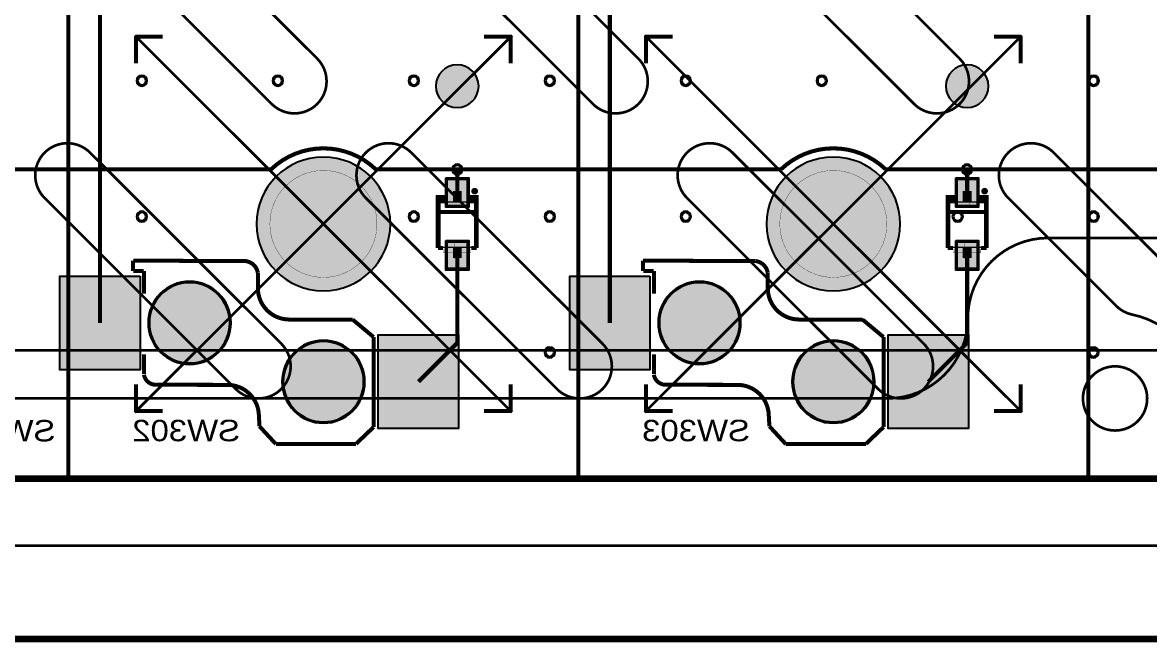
# Model space of a CAD drawing. Header units: millimetres. Extents: x -3 to 238, y -92 to 6.
# Drawn here: x 36.38 to 78.49, y -92.32 to -69.14 of the extents above; entities that cross this region are included whole.
import ezdxf
from ezdxf.enums import TextEntityAlignment as Align

# ---------------------------------------------------------------- set-up
doc = ezdxf.new("R2010")
doc.units = ezdxf.units.MM
doc.header["$MEASUREMENT"] = 0
for name, color, linetype, true_color in [('Board-Outline-Layer', 7, 'Continuous', 0xff00ff), ('Bottom-Layer', 7, 'Continuous', 0x0000ff), ('Bottom-Paste-Mask-Layer', 7, 'Continuous', 0x800000), ('Bottom-Silkscreen-Layer', 7, 'Continuous', 0x66cc33), ('Bottom-Solder-Mask-Layer', 7, 'Continuous', 0xaa00ff), ('Component-Marking-Layer', 7, 'Continuous', 0x66ffcc), ('Component-Shape-Layer', 7, 'Continuous', 0x00cccc), ('Document-Layer', 7, 'Continuous', 0xffffff), ('F.Adhes', 7, 'Continuous', 0x9069e9), ('Hole-Layer', 7, 'Continuous', 0x222222), ('Multi-Layer', 7, 'Continuous', 0xc0c0c0), ('Pin-Floating-Layer', 7, 'Continuous', 0xff99ff), ('Pin-Soldering-Layer', 7, 'Continuous', 0xcc9999), ('Top-Layer', 7, 'Continuous', 0xff0000), ('Top-Paste-Mask-Layer', 7, 'Continuous', 0x808080), ('Top-Solder-Mask-Layer', 7, 'Continuous', 0x800080)]:
    doc.layers.add(name, color=color, linetype=linetype, true_color=true_color)
doc.styles.get("Standard").update_dxf_attribs({"font": 'arial.ttf'})

msp = doc.modelspace()

# ---------------------------------------------------------------- hatches: boundary and pattern name
at = {"layer": 'Bottom-Layer'}
for points in [[(51.825, -71.525, 1), (53.425, -71.525, 1)], [(70.875, -71.525, 1), (72.475, -71.525, 1)], [(45.125, -76.675, 1), (50.125, -76.675, 1)], [(64.175, -76.675, 1), (69.175, -76.675, 1)], [(52.25, -75.003), (53, -75.003), (53, -76.003), (52.25, -76.003)], [(71.3, -75.003), (72.05, -75.003), (72.05, -76.003), (71.3, -76.003)], [(52.25, -77.348), (53, -77.348), (53, -78.348), (52.25, -78.348)], [(71.3, -77.348), (72.05, -77.348), (72.05, -78.348), (71.3, -78.348)], [(40.775, -78.625), (40.775, -82.125), (37.775, -82.125), (37.775, -78.625)], [(59.825, -78.625), (59.825, -82.125), (56.825, -82.125), (56.825, -78.625)], [(41.075, -80.375, 1), (44.175, -80.375, 1)], [(60.125, -80.375, 1), (63.225, -80.375, 1)], [(52.675, -80.825), (52.675, -84.325), (49.675, -84.325), (49.675, -80.825)], [(71.725, -80.825), (71.725, -84.325), (68.725, -84.325), (68.725, -80.825)], [(46.075, -82.575, 1), (49.175, -82.575, 1)], [(65.125, -82.575, 1), (68.225, -82.575, 1)]]:
    msp.add_hatch(color=256, dxfattribs=at).paths.add_polyline_path(points)
at = {"layer": 'Bottom-Paste-Mask-Layer'}
for points in [[(51.825, -71.525, 1), (53.425, -71.525, 1)], [(70.875, -71.525, 1), (72.475, -71.525, 1)], [(45.125, -76.675, 1), (50.125, -76.675, 1)], [(64.175, -76.675, 1), (69.175, -76.675, 1)], [(52.25, -75.003), (53, -75.003), (53, -76.003), (52.25, -76.003)], [(71.3, -75.003), (72.05, -75.003), (72.05, -76.003), (71.3, -76.003)], [(52.25, -77.348), (53, -77.348), (53, -78.348), (52.25, -78.348)], [(71.3, -77.348), (72.05, -77.348), (72.05, -78.348), (71.3, -78.348)], [(40.775, -78.625), (40.775, -82.125), (37.775, -82.125), (37.775, -78.625)], [(59.825, -78.625), (59.825, -82.125), (56.825, -82.125), (56.825, -78.625)], [(41.075, -80.375, 1), (44.175, -80.375, 1)], [(60.125, -80.375, 1), (63.225, -80.375, 1)], [(52.675, -80.825), (52.675, -84.325), (49.675, -84.325), (49.675, -80.825)], [(71.725, -80.825), (71.725, -84.325), (68.725, -84.325), (68.725, -80.825)], [(46.075, -82.575, 1), (49.175, -82.575, 1)], [(65.125, -82.575, 1), (68.225, -82.575, 1)]]:
    msp.add_hatch(color=256, dxfattribs=at).paths.add_polyline_path(points)
at = {"layer": 'Bottom-Silkscreen-Layer'}
for points in [[(51.823, -75.9), (52.175, -75.9), (52.175, -75.595), (51.823, -75.595)], [(51.823, -75.9), (52.175, -75.9), (52.175, -75.595), (51.823, -75.595)], [(53.428, -75.9), (53.075, -75.9), (53.075, -75.595), (53.428, -75.595)], [(53.428, -75.9), (53.075, -75.9), (53.075, -75.595), (53.428, -75.595)], [(70.873, -75.9), (71.225, -75.9), (71.225, -75.595), (70.873, -75.595)], [(70.873, -75.9), (71.225, -75.9), (71.225, -75.595), (70.873, -75.595)], [(72.478, -75.9), (72.125, -75.9), (72.125, -75.595), (72.478, -75.595)], [(72.478, -75.9), (72.125, -75.9), (72.125, -75.595), (72.478, -75.595)]]:
    msp.add_hatch(color=256, dxfattribs=at).paths.add_polyline_path(points)
at = {"layer": 'Bottom-Solder-Mask-Layer'}
for points in [[(51.825, -71.525, 1), (53.425, -71.525, 1)], [(70.875, -71.525, 1), (72.475, -71.525, 1)], [(45.125, -76.675, 1), (50.125, -76.675, 1)], [(64.175, -76.675, 1), (69.175, -76.675, 1)], [(52.199, -74.952), (53.051, -74.952), (53.051, -76.054), (52.199, -76.054)], [(71.249, -74.952), (72.101, -74.952), (72.101, -76.054), (71.249, -76.054)], [(52.199, -77.297), (53.051, -77.297), (53.051, -78.399), (52.199, -78.399)], [(71.249, -77.297), (72.101, -77.297), (72.101, -78.399), (71.249, -78.399)], [(40.775, -78.625), (40.775, -82.125), (37.775, -82.125), (37.775, -78.625)], [(59.825, -78.625), (59.825, -82.125), (56.825, -82.125), (56.825, -78.625)], [(41.075, -80.375, 1), (44.175, -80.375, 1)], [(60.125, -80.375, 1), (63.225, -80.375, 1)], [(52.675, -80.825), (52.675, -84.325), (49.675, -84.325), (49.675, -80.825)], [(71.725, -80.825), (71.725, -84.325), (68.725, -84.325), (68.725, -80.825)], [(46.075, -82.575, 1), (49.175, -82.575, 1)], [(65.125, -82.575, 1), (68.225, -82.575, 1)]]:
    msp.add_hatch(color=256, dxfattribs=at).paths.add_polyline_path(points)
at = {"layer": 'Component-Marking-Layer'}
for points in [[(53.215, -75.45, 1), (53.335, -75.45, 1)], [(53.215, -75.45, 1), (53.335, -75.45, 1)], [(72.265, -75.45, 1), (72.385, -75.45, 1)], [(72.265, -75.45, 1), (72.385, -75.45, 1)]]:
    msp.add_hatch(color=256, dxfattribs=at).paths.add_polyline_path(points)
at = {"layer": 'Document-Layer'}
for points in [[(52.555, -75.45), (52.711, -75.45), (52.711, -76.074), (52.555, -76.074)], [(52.555, -75.45), (52.711, -75.45), (52.711, -76.074), (52.555, -76.074)], [(71.605, -75.45), (71.761, -75.45), (71.761, -76.074), (71.605, -76.074)], [(71.605, -75.45), (71.761, -75.45), (71.761, -76.074), (71.605, -76.074)], [(52.535, -77.99), (52.691, -77.99), (52.691, -77.366), (52.535, -77.366)], [(52.535, -77.99), (52.691, -77.99), (52.691, -77.366), (52.535, -77.366)], [(71.585, -77.99), (71.741, -77.99), (71.741, -77.366), (71.585, -77.366)], [(71.585, -77.99), (71.741, -77.99), (71.741, -77.366), (71.585, -77.366)], [(52.095, -77.758), (53.135, -77.758), (53.135, -77.602), (52.095, -77.602)], [(52.095, -77.758), (53.135, -77.758), (53.135, -77.602), (52.095, -77.602)], [(71.145, -77.758), (72.185, -77.758), (72.185, -77.602), (71.145, -77.602)], [(71.145, -77.758), (72.185, -77.758), (72.185, -77.602), (71.145, -77.602)]]:
    msp.add_hatch(color=256, dxfattribs=at).paths.add_polyline_path(points)
at = {"layer": 'Hole-Layer'}
for points in [[(51.825, -71.525, 1), (53.425, -71.525, 1)], [(70.875, -71.525, 1), (72.475, -71.525, 1)], [(45.125, -76.675, 1), (50.125, -76.675, 1)], [(64.175, -76.675, 1), (69.175, -76.675, 1)], [(41.125, -80.375, 1), (44.125, -80.375, 1)], [(60.175, -80.375, 1), (63.175, -80.375, 1)], [(46.125, -82.575, 1), (49.125, -82.575, 1)], [(65.175, -82.575, 1), (68.175, -82.575, 1)]]:
    msp.add_hatch(color=256, dxfattribs=at).paths.add_polyline_path(points)
at = {"layer": 'Multi-Layer'}
for points in [[(51.825, -71.525, 1), (53.425, -71.525, 1)], [(51.825, -71.525, 1), (53.425, -71.525, 1)], [(51.825, -71.525, 1), (53.425, -71.525, 1)], [(70.875, -71.525, 1), (72.475, -71.525, 1)], [(70.875, -71.525, 1), (72.475, -71.525, 1)], [(70.875, -71.525, 1), (72.475, -71.525, 1)], [(45.125, -76.675, 1), (50.125, -76.675, 1)], [(45.125, -76.675, 1), (50.125, -76.675, 1)], [(45.125, -76.675, 1), (50.125, -76.675, 1)], [(64.175, -76.675, 1), (69.175, -76.675, 1)], [(64.175, -76.675, 1), (69.175, -76.675, 1)], [(64.175, -76.675, 1), (69.175, -76.675, 1)], [(41.075, -80.375, 1), (44.175, -80.375, 1)], [(41.075, -80.375, 1), (44.175, -80.375, 1)], [(41.075, -80.375, 1), (44.175, -80.375, 1)], [(60.125, -80.375, 1), (63.225, -80.375, 1)], [(60.125, -80.375, 1), (63.225, -80.375, 1)], [(60.125, -80.375, 1), (63.225, -80.375, 1)], [(46.075, -82.575, 1), (49.175, -82.575, 1)], [(46.075, -82.575, 1), (49.175, -82.575, 1)], [(46.075, -82.575, 1), (49.175, -82.575, 1)], [(65.125, -82.575, 1), (68.225, -82.575, 1)], [(65.125, -82.575, 1), (68.225, -82.575, 1)], [(65.125, -82.575, 1), (68.225, -82.575, 1)]]:
    msp.add_hatch(color=256, dxfattribs=at).paths.add_polyline_path(points)
at = {"layer": 'Pin-Floating-Layer'}
for points in [[(52.465, -75.86), (52.785, -75.86), (52.785, -75.74), (52.465, -75.74)], [(52.465, -75.86), (52.785, -75.86), (52.785, -75.74), (52.465, -75.74)], [(71.515, -75.86), (71.835, -75.86), (71.835, -75.74), (71.515, -75.74)], [(71.515, -75.86), (71.835, -75.86), (71.835, -75.74), (71.515, -75.74)], [(52.465, -77.66), (52.785, -77.66), (52.785, -77.54), (52.465, -77.54)], [(52.465, -77.66), (52.785, -77.66), (52.785, -77.54), (52.465, -77.54)], [(71.515, -77.66), (71.835, -77.66), (71.835, -77.54), (71.515, -77.54)], [(71.515, -77.66), (71.835, -77.66), (71.835, -77.54), (71.515, -77.54)]]:
    msp.add_hatch(color=256, dxfattribs=at).paths.add_polyline_path(points)
at = {"layer": 'Pin-Soldering-Layer'}
for points in [[(52.465, -75.75), (52.785, -75.75), (52.785, -75.45), (52.465, -75.45)], [(52.465, -75.75), (52.785, -75.75), (52.785, -75.45), (52.465, -75.45)], [(71.515, -75.75), (71.835, -75.75), (71.835, -75.45), (71.515, -75.45)], [(71.515, -75.75), (71.835, -75.75), (71.835, -75.45), (71.515, -75.45)], [(52.465, -77.95), (52.785, -77.95), (52.785, -77.65), (52.465, -77.65)], [(52.465, -77.95), (52.785, -77.95), (52.785, -77.65), (52.465, -77.65)], [(71.515, -77.95), (71.835, -77.95), (71.835, -77.65), (71.515, -77.65)], [(71.515, -77.95), (71.835, -77.95), (71.835, -77.65), (71.515, -77.65)]]:
    msp.add_hatch(color=256, dxfattribs=at).paths.add_polyline_path(points)
at = {"layer": 'Top-Layer'}
for points in [[(51.825, -71.525, 1), (53.425, -71.525, 1)], [(70.875, -71.525, 1), (72.475, -71.525, 1)], [(45.125, -76.675, 1), (50.125, -76.675, 1)], [(64.175, -76.675, 1), (69.175, -76.675, 1)], [(41.075, -80.375, 1), (44.175, -80.375, 1)], [(60.125, -80.375, 1), (63.225, -80.375, 1)], [(46.075, -82.575, 1), (49.175, -82.575, 1)], [(65.125, -82.575, 1), (68.225, -82.575, 1)]]:
    msp.add_hatch(color=256, dxfattribs=at).paths.add_polyline_path(points)
at = {"layer": 'Top-Paste-Mask-Layer'}
for points in [[(51.825, -71.525, 1), (53.425, -71.525, 1)], [(70.875, -71.525, 1), (72.475, -71.525, 1)], [(45.125, -76.675, 1), (50.125, -76.675, 1)], [(64.175, -76.675, 1), (69.175, -76.675, 1)], [(41.075, -80.375, 1), (44.175, -80.375, 1)], [(60.125, -80.375, 1), (63.225, -80.375, 1)], [(46.075, -82.575, 1), (49.175, -82.575, 1)], [(65.125, -82.575, 1), (68.225, -82.575, 1)]]:
    msp.add_hatch(color=256, dxfattribs=at).paths.add_polyline_path(points)
at = {"layer": 'Top-Solder-Mask-Layer'}
for points in [[(51.825, -71.525, 1), (53.425, -71.525, 1)], [(70.875, -71.525, 1), (72.475, -71.525, 1)], [(45.125, -76.675, 1), (50.125, -76.675, 1)], [(64.175, -76.675, 1), (69.175, -76.675, 1)], [(41.075, -80.375, 1), (44.175, -80.375, 1)], [(60.125, -80.375, 1), (63.225, -80.375, 1)], [(46.075, -82.575, 1), (49.175, -82.575, 1)], [(65.125, -82.575, 1), (68.225, -82.575, 1)]]:
    msp.add_hatch(color=256, dxfattribs=at).paths.add_polyline_path(points)

# ---------------------------------------------------------------- linework, layer by layer
at = {"layer": 'Board-Outline-Layer'}
for points, const_width in [([(0.003, -86.197), (228.598, -86.197)], 0.254), ([(3, -86.187), (225.601, -86.187)], 0.1), ([(1.003, -92.197), (114.3, -92.197)], 0.254)]:
    msp.add_lwpolyline(points, dxfattribs=dict(at, const_width=const_width))
at = {"layer": 'Bottom-Layer', "const_width": 0.00508}
msp.add_lwpolyline([(0, -86.191), (0, 0), (228.585, 0), (228.585, -86.191)], close=True, dxfattribs=at)
at = {"layer": 'Bottom-Layer', "const_width": 0.152}
for points in [[(39.275, -80.375), (39.275, -61.325)], [(58.325, -80.375), (58.325, -61.325)], [(52.625, -75.503), (52.625, -74.639)], [(71.675, -74.644), (71.67, -74.639)], [(71.675, -75.503), (71.675, -74.644)], [(52.625, -77.848), (52.625, -81.125)], [(71.675, -77.848), (71.675, -81.125)], [(52.625, -81.125), (51.175, -82.575)], [(71.675, -81.125), (70.225, -82.575)]]:
    msp.add_lwpolyline(points, dxfattribs=at)
at = {"layer": 'Bottom-Layer'}
for points in [[(51.825, -71.525, 1), (53.425, -71.525, 1)], [(70.875, -71.525, 1), (72.475, -71.525, 1)], [(45.125, -76.675, 1), (50.125, -76.675, 1)], [(41.075, -80.375, 1), (44.175, -80.375, 1)], [(60.125, -80.375, 1), (63.225, -80.375, 1)], [(46.075, -82.575, 1), (49.175, -82.575, 1)], [(65.125, -82.575, 1), (68.225, -82.575, 1)]]:
    msp.add_lwpolyline(points, format="xyb", close=True, dxfattribs=at)
msp.add_lwpolyline([(64.175, -76.675, 1), (69.175, -76.675), (69.175, -76.675, 1), (64.175, -76.675)], format="xyb", dxfattribs=at)
for points in [[(52.25, -75.003), (53, -75.003), (53, -76.003), (52.25, -76.003)], [(71.3, -75.003), (72.05, -75.003), (72.05, -76.003), (71.3, -76.003)], [(52.25, -77.348), (53, -77.348), (53, -78.348), (52.25, -78.348)], [(71.3, -77.348), (72.05, -77.348), (72.05, -78.348), (71.3, -78.348)], [(40.775, -78.625), (40.775, -82.125), (37.775, -82.125), (37.775, -78.625)], [(59.825, -78.625), (59.825, -82.125), (56.825, -82.125), (56.825, -78.625)], [(52.675, -80.825), (52.675, -84.325), (49.675, -84.325), (49.675, -80.825)], [(71.725, -80.825), (71.725, -84.325), (68.725, -84.325), (68.725, -80.825)]]:
    msp.add_lwpolyline(points, close=True, dxfattribs=at)
at = {"layer": 'Bottom-Paste-Mask-Layer'}
for points in [[(51.825, -71.525, 1), (53.425, -71.525, 1)], [(70.875, -71.525, 1), (72.475, -71.525, 1)], [(45.125, -76.675, 1), (50.125, -76.675, 1)], [(41.075, -80.375, 1), (44.175, -80.375, 1)], [(60.125, -80.375, 1), (63.225, -80.375, 1)], [(46.075, -82.575, 1), (49.175, -82.575, 1)], [(65.125, -82.575, 1), (68.225, -82.575, 1)]]:
    msp.add_lwpolyline(points, format="xyb", close=True, dxfattribs=at)
msp.add_lwpolyline([(64.175, -76.675, 1), (69.175, -76.675), (69.175, -76.675, 1), (64.175, -76.675)], format="xyb", dxfattribs=at)
for points in [[(52.25, -75.003), (53, -75.003), (53, -76.003), (52.25, -76.003)], [(71.3, -75.003), (72.05, -75.003), (72.05, -76.003), (71.3, -76.003)], [(52.25, -77.348), (53, -77.348), (53, -78.348), (52.25, -78.348)], [(71.3, -77.348), (72.05, -77.348), (72.05, -78.348), (71.3, -78.348)], [(40.775, -78.625), (40.775, -82.125), (37.775, -82.125), (37.775, -78.625)], [(59.825, -78.625), (59.825, -82.125), (56.825, -82.125), (56.825, -78.625)], [(52.675, -80.825), (52.675, -84.325), (49.675, -84.325), (49.675, -80.825)], [(71.725, -80.825), (71.725, -84.325), (68.725, -84.325), (68.725, -80.825)]]:
    msp.add_lwpolyline(points, close=True, dxfattribs=at)
at = {"layer": 'Bottom-Silkscreen-Layer', "const_width": 0.00508}
for points in [[(51.823, -75.9), (52.175, -75.9), (52.175, -75.595), (51.823, -75.595)], [(51.823, -75.9), (52.175, -75.9), (52.175, -75.595), (51.823, -75.595)], [(53.428, -75.9), (53.075, -75.9), (53.075, -75.595), (53.428, -75.595)], [(53.428, -75.9), (53.075, -75.9), (53.075, -75.595), (53.428, -75.595)], [(70.873, -75.9), (71.225, -75.9), (71.225, -75.595), (70.873, -75.595)], [(70.873, -75.9), (71.225, -75.9), (71.225, -75.595), (70.873, -75.595)], [(72.478, -75.9), (72.125, -75.9), (72.125, -75.595), (72.478, -75.595)], [(72.478, -75.9), (72.125, -75.9), (72.125, -75.595), (72.478, -75.595)]]:
    msp.add_lwpolyline(points, close=True, dxfattribs=at)
at = {"layer": 'Bottom-Silkscreen-Layer'}
for points, const_width in [([(51.899, -75.824), (51.899, -77.576)], 0.152), ([(51.899, -75.824), (51.899, -77.576)], 0.152), ([(53.351, -75.824), (53.351, -77.576)], 0.152), ([(53.351, -75.824), (53.351, -77.576)], 0.152), ([(70.949, -75.824), (70.949, -77.576)], 0.152), ([(70.949, -75.824), (70.949, -77.576)], 0.152), ([(72.401, -75.824), (72.401, -77.576)], 0.152), ([(72.401, -75.824), (72.401, -77.576)], 0.152), ([(51.899, -76.228), (53.351, -76.228)], 0.152), ([(51.899, -76.228), (53.351, -76.228)], 0.152), ([(70.949, -76.228), (72.401, -76.228)], 0.152), ([(70.949, -76.228), (72.401, -76.228)], 0.152), ([(51.899, -77.576), (52.095, -77.576)], 0.152), ([(51.899, -77.576), (52.095, -77.576)], 0.152), ([(53.351, -77.576), (53.145, -77.576)], 0.152), ([(53.351, -77.576), (53.145, -77.576)], 0.152), ([(70.949, -77.576), (71.145, -77.576)], 0.152), ([(70.949, -77.576), (71.145, -77.576)], 0.152), ([(72.401, -77.576), (72.195, -77.576)], 0.152), ([(72.401, -77.576), (72.195, -77.576)], 0.152), ([(40.51, -78.437), (40.51, -78.054)], 0.15), ([(40.51, -78.437), (40.51, -78.054)], 0.15), ([(44.704, -78.062), (40.517, -78.05)], 0.15), ([(44.704, -78.062), (40.517, -78.05)], 0.15), ([(59.56, -78.437), (59.56, -78.054)], 0.15), ([(59.56, -78.437), (59.56, -78.054)], 0.15), ([(63.754, -78.062), (59.567, -78.05)], 0.15), ([(63.754, -78.062), (59.567, -78.05)], 0.15), ([(40.909, -78.437), (40.527, -78.437)], 0.15), ([(40.909, -78.437), (40.527, -78.437)], 0.15), ([(40.925, -78.437), (40.925, -79.281)], 0.15), ([(40.925, -78.437), (40.925, -79.281)], 0.15), ([(45.175, -78.504), (45.175, -79.075)], 0.15), ([(45.175, -78.504), (45.175, -79.075)], 0.15), ([(59.959, -78.437), (59.577, -78.437)], 0.15), ([(59.959, -78.437), (59.577, -78.437)], 0.15), ([(59.975, -78.437), (59.975, -79.281)], 0.15), ([(59.975, -78.437), (59.975, -79.281)], 0.15), ([(64.225, -78.504), (64.225, -79.075)], 0.15), ([(64.225, -78.504), (64.225, -79.075)], 0.15), ([(48.715, -80.25), (46.35, -80.25)], 0.15), ([(48.715, -80.25), (46.35, -80.25)], 0.15), ([(49.5, -80.906), (48.715, -80.25)], 0.15), ([(49.5, -80.906), (48.715, -80.25)], 0.15), ([(67.765, -80.25), (65.4, -80.25)], 0.15), ([(67.765, -80.25), (65.4, -80.25)], 0.15), ([(68.55, -80.906), (67.765, -80.25)], 0.15), ([(68.55, -80.906), (67.765, -80.25)], 0.15), ([(49.5, -80.906), (49.5, -84.271)], 0.15), ([(49.5, -80.906), (49.5, -84.271)], 0.15), ([(68.55, -80.906), (68.55, -84.271)], 0.15), ([(68.55, -80.906), (68.55, -84.271)], 0.15), ([(40.925, -81.556), (40.919, -82.289)], 0.15), ([(40.925, -81.556), (40.919, -82.289)], 0.15), ([(59.975, -81.556), (59.969, -82.289)], 0.15), ([(59.975, -81.556), (59.969, -82.289)], 0.15), ([(44.04, -82.692), (41.377, -82.69)], 0.15), ([(44.04, -82.692), (41.377, -82.69)], 0.15), ([(63.09, -82.692), (60.427, -82.69)], 0.15), ([(63.09, -82.692), (60.427, -82.69)], 0.15), ([(45.215, -83.867), (45.237, -84.244)], 0.15), ([(45.215, -83.867), (45.237, -84.244)], 0.15), ([(45.237, -84.244), (45.847, -84.905)], 0.15), ([(45.237, -84.244), (45.847, -84.905)], 0.15), ([(48.841, -84.9), (49.5, -84.271)], 0.15), ([(48.841, -84.9), (49.5, -84.271)], 0.15), ([(64.265, -83.867), (64.288, -84.244)], 0.15), ([(64.265, -83.867), (64.288, -84.244)], 0.15), ([(64.288, -84.244), (64.897, -84.905)], 0.15), ([(64.288, -84.244), (64.897, -84.905)], 0.15), ([(67.891, -84.9), (68.55, -84.271)], 0.15), ([(67.891, -84.9), (68.55, -84.271)], 0.15), ([(48.841, -84.9), (45.847, -84.905)], 0.15), ([(48.841, -84.9), (45.847, -84.905)], 0.15), ([(67.891, -84.9), (64.897, -84.905)], 0.15), ([(67.891, -84.9), (64.897, -84.905)], 0.15)]:
    msp.add_lwpolyline(points, dxfattribs=dict(at, const_width=const_width))
at = {"layer": 'Bottom-Silkscreen-Layer', "const_width": 0.15}
for points in [[(44.704, -78.062, -0.338), (45.175, -78.504)], [(44.704, -78.062, -0.338), (45.175, -78.504)], [(63.754, -78.062, -0.338), (64.225, -78.504)], [(63.754, -78.062, -0.338), (64.225, -78.504)], [(46.35, -80.25, -0.414), (45.175, -79.075)], [(46.35, -80.25, -0.414), (45.175, -79.075)], [(65.4, -80.25, -0.414), (64.225, -79.075)], [(65.4, -80.25, -0.414), (64.225, -79.075)], [(41.377, -82.69, -0.369), (40.919, -82.314)], [(41.377, -82.69, -0.369), (40.919, -82.314)], [(60.427, -82.69, -0.369), (59.97, -82.314)], [(60.427, -82.69, -0.369), (59.97, -82.314)], [(44.04, -82.692, -0.414), (45.215, -83.867)], [(44.04, -82.692, -0.414), (45.215, -83.867)], [(63.09, -82.692, -0.414), (64.265, -83.867)], [(63.09, -82.692, -0.414), (64.265, -83.867)]]:
    msp.add_lwpolyline(points, format="xyb", dxfattribs=at)
at = {"layer": 'Bottom-Solder-Mask-Layer'}
for points in [[(51.825, -71.525, 1), (53.425, -71.525, 1)], [(70.875, -71.525, 1), (72.475, -71.525, 1)], [(45.125, -76.675, 1), (50.125, -76.675, 1)], [(41.075, -80.375, 1), (44.175, -80.375, 1)], [(60.125, -80.375, 1), (63.225, -80.375, 1)], [(46.075, -82.575, 1), (49.175, -82.575, 1)], [(65.125, -82.575, 1), (68.225, -82.575, 1)]]:
    msp.add_lwpolyline(points, format="xyb", close=True, dxfattribs=at)
msp.add_lwpolyline([(64.175, -76.675, 1), (69.175, -76.675), (69.175, -76.675, 1), (64.175, -76.675)], format="xyb", dxfattribs=at)
for points in [[(52.199, -74.952), (53.051, -74.952), (53.051, -76.054), (52.199, -76.054)], [(71.249, -74.952), (72.101, -74.952), (72.101, -76.054), (71.249, -76.054)], [(52.199, -77.297), (53.051, -77.297), (53.051, -78.399), (52.199, -78.399)], [(71.249, -77.297), (72.101, -77.297), (72.101, -78.399), (71.249, -78.399)], [(40.775, -78.625), (40.775, -82.125), (37.775, -82.125), (37.775, -78.625)], [(59.825, -78.625), (59.825, -82.125), (56.825, -82.125), (56.825, -78.625)], [(52.675, -80.825), (52.675, -84.325), (49.675, -84.325), (49.675, -80.825)], [(71.725, -80.825), (71.725, -84.325), (68.725, -84.325), (68.725, -80.825)]]:
    msp.add_lwpolyline(points, close=True, dxfattribs=at)
at = {"layer": 'Component-Marking-Layer', "const_width": 0.129}
for points in [[(53.215, -75.45, 1), (53.335, -75.45), (53.335, -75.45, 1), (53.215, -75.45)], [(53.215, -75.45, 1), (53.335, -75.45), (53.335, -75.45, 1), (53.215, -75.45)], [(72.265, -75.45, 1), (72.385, -75.45), (72.385, -75.45, 1), (72.265, -75.45)], [(72.265, -75.45, 1), (72.385, -75.45), (72.385, -75.45, 1), (72.265, -75.45)]]:
    msp.add_lwpolyline(points, format="xyb", dxfattribs=at)
at = {"layer": 'Component-Shape-Layer', "const_width": 0.0508}
for points in [[(51.975, -77.55), (53.275, -77.55), (53.275, -75.85), (51.975, -75.85)], [(51.975, -77.55), (53.275, -77.55), (53.275, -75.85), (51.975, -75.85)], [(71.025, -77.55), (72.325, -77.55), (72.325, -75.85), (71.025, -75.85)], [(71.025, -77.55), (72.325, -77.55), (72.325, -75.85), (71.025, -75.85)]]:
    msp.add_lwpolyline(points, close=True, dxfattribs=at)
at = {"layer": 'Document-Layer'}
for points, const_width in [([(225.6, -86.2), (3, -86.2, -0.414), (0, -83.2), (0, -3, -0.414), (3, 0), (13.099, 0, -0.414), (16.099, -3), (16.099, -9, 0.414), (19.099, -12), (25.099, -12, 1), (25.099, -9), (23.599, -9, -1), (23.599, 0), (52.599, 0, -1), (52.599, -9), (51.099, -9, 1), (51.099, -12), (57.099, -12, 0.414), (60.099, -9), (60.099, -3, -0.414), (63.099, 0), (185.83, 0)], 0.1), ([(200.55, 0), (58.599, 0, 0.414), (55.599, -3), (55.599, -4.5, -0.414), (52.599, -7.5), (23.599, -7.5, -0.414), (20.599, -4.5), (20.599, -3, 0.414), (17.599, 0), (3, 0, 0.414), (0, -3), (0, -83.2, 0.414), (3, -86.2), (101.8, -86.2, 0.414)], 0.1), ([(225.6, -88.7), (3, -88.7, -0.414), (-2.5, -83.2), (-2.5, -75.7), (-2.5, -74.7), (5.5, -74.7, -0.414), (8.5, -77.7), (8.5, -80.2, 0.414), (11.5, -83.2), (68.7, -83.2, 0.414), (71.7, -80.2, -0.414), (74.7, -77.2), (79.7, -77.2, -0.414)], 0.1), ([(64.675, -76.675, 1), (68.675, -76.675), (68.675, -76.675, 1), (64.675, -76.675)], 0.01), ([(64.675, -76.675, 1), (68.675, -76.675), (68.675, -76.675, 1), (64.675, -76.675)], 0.01), ([(76, -83.2, 1), (78.4, -83.2), (78.4, -83.2, 1), (76, -83.2)], 0.1)]:
    msp.add_lwpolyline(points, format="xyb", dxfattribs=dict(at, const_width=const_width))
for points, const_width in [([(0, -83.2), (0, -3, -0.414), (3, 0), (13.099, 0, -0.414), (16.099, -3), (16.099, -9, 0.414), (19.099, -12), (57.099, -12, 0.414), (60.099, -9), (60.099, -3, -0.414), (63.099, 0), (225.6, 0, -0.414), (228.6, -3), (228.6, -83.2, -0.414), (225.6, -86.2), (3, -86.2, -0.414)], 0.1), ([(223.8, -4.8), (223.8, -81.4), (4.8, -81.4), (4.8, -4.8), (11.299, -4.8), (11.299, -9, 0.414), (19.099, -16.8), (25.099, -16.8, 0.801), (27.783, -4.8), (48.416, -4.8, 0.801), (51.099, -16.8), (57.099, -16.8, 0.414), (64.899, -9), (64.899, -4.8), (181.03, -4.8), (181.03, -11.4), (199.97, -11.4), (199.97, -4.8)], 0.1), ([(47.391, -70.494), (38.906, -62.009, 1), (37.209, -63.706), (45.694, -72.191, 1)], 0.1), ([(59.391, -70.494), (50.906, -62.009, 1), (49.209, -63.706), (57.694, -72.191, 1)], 0.1), ([(71.391, -70.494), (62.906, -62.009, 1), (61.209, -63.706), (69.694, -72.191, 1)], 0.1), ([(44.351, -82.849, 1), (46.048, -81.151), (38.906, -74.009, 1), (37.209, -75.706)], 0.1), ([(56.351, -82.849, 1), (58.049, -81.151), (50.906, -74.009, 1), (49.209, -75.706)], 0.1), ([(68.351, -82.849, 1), (70.049, -81.151), (62.906, -74.009, 1), (61.209, -75.706)], 0.1), ([(80.305, -82.427, 0.457), (81.654, -83.111, 0.536), (82.049, -81.151), (74.906, -74.009, 1), (73.209, -75.706), (77.243, -79.74, 0.146), (77.848, -80.066, -0.288)], 0.1), ([(45.625, -76.675, 1), (49.625, -76.675, 1)], 0.01), ([(45.625, -76.675, 1), (49.625, -76.675, 1)], 0.01), ([(76.161, -82.6, 0.577), (77.2, -84.4, 0.577), (78.239, -82.6, 0.577)], 0.1)]:
    msp.add_lwpolyline(points, format="xyb", close=True, dxfattribs=dict(at, const_width=const_width))
for points, const_width in [([(38.1, -67.15), (38.1, -86.2)], 0.15), ([(38.1, -86.2), (38.1, -67.15)], 0.15), ([(38.1, -67.15), (38.1, -86.2)], 0.15), ([(38.1, -86.2), (38.1, -67.15)], 0.15), ([(57.15, -67.15), (57.15, -86.2)], 0.15), ([(57.15, -86.2), (57.15, -67.15)], 0.15), ([(57.15, -67.15), (57.15, -86.2)], 0.15), ([(57.15, -86.2), (57.15, -67.15)], 0.15), ([(76.2, -67.15), (76.2, -86.2)], 0.15), ([(76.2, -67.15), (76.2, -86.2)], 0.15), ([(40.575, -83.724), (54.674, -69.625)], 0.1), ([(40.575, -69.625), (54.674, -83.724)], 0.1), ([(40.625, -69.675), (41.625, -69.675)], 0.15), ([(40.625, -70.675), (40.625, -69.675)], 0.15), ([(40.625, -69.675), (41.625, -69.675)], 0.15), ([(40.625, -70.675), (40.625, -69.675)], 0.15), ([(54.625, -69.675), (53.625, -69.675)], 0.15), ([(54.625, -69.675), (53.625, -69.675)], 0.15), ([(54.625, -69.675), (54.625, -70.675)], 0.15), ([(54.625, -69.675), (54.625, -70.675)], 0.15), ([(59.625, -69.625), (73.724, -83.724)], 0.1), ([(59.625, -83.724), (73.724, -69.625)], 0.1), ([(59.675, -69.675), (60.675, -69.675)], 0.15), ([(59.675, -70.675), (59.675, -69.675)], 0.15), ([(59.675, -69.675), (60.675, -69.675)], 0.15), ([(59.675, -70.675), (59.675, -69.675)], 0.15), ([(73.675, -69.675), (72.675, -69.675)], 0.15), ([(73.675, -69.675), (72.675, -69.675)], 0.15), ([(73.675, -69.675), (73.675, -70.675)], 0.15), ([(73.675, -69.675), (73.675, -70.675)], 0.15), ([(40.625, -82.675), (40.625, -83.675)], 0.15), ([(40.625, -82.675), (40.625, -83.675)], 0.15), ([(54.625, -83.675), (54.625, -82.675)], 0.15), ([(54.625, -83.675), (54.625, -82.675)], 0.15), ([(59.675, -82.675), (59.675, -83.675)], 0.15), ([(59.675, -82.675), (59.675, -83.675)], 0.15), ([(73.675, -83.675), (73.675, -82.675)], 0.15), ([(73.675, -83.675), (73.675, -82.675)], 0.15), ([(40.625, -83.675), (41.625, -83.675)], 0.15), ([(40.625, -83.675), (41.625, -83.675)], 0.15), ([(53.625, -83.675), (54.625, -83.675)], 0.15), ([(53.625, -83.675), (54.625, -83.675)], 0.15), ([(59.675, -83.675), (60.675, -83.675)], 0.15), ([(59.675, -83.675), (60.675, -83.675)], 0.15), ([(72.675, -83.675), (73.675, -83.675)], 0.15), ([(72.675, -83.675), (73.675, -83.675)], 0.15), ([(38.1, -86.2), (19.05, -86.2)], 0.15), ([(38.1, -86.2), (19.05, -86.2)], 0.15), ([(57.15, -86.2), (38.1, -86.2)], 0.15), ([(57.15, -86.2), (38.1, -86.2)], 0.15), ([(76.2, -86.2), (57.15, -86.2)], 0.15), ([(76.2, -86.2), (57.15, -86.2)], 0.15)]:
    msp.add_lwpolyline(points, dxfattribs=dict(at, const_width=const_width))
at = {"layer": 'Document-Layer', "const_width": 0.00508}
for points in [[(52.555, -75.45), (52.711, -75.45), (52.711, -76.074), (52.555, -76.074)], [(52.555, -75.45), (52.711, -75.45), (52.711, -76.074), (52.555, -76.074)], [(71.605, -75.45), (71.761, -75.45), (71.761, -76.074), (71.605, -76.074)], [(71.605, -75.45), (71.761, -75.45), (71.761, -76.074), (71.605, -76.074)], [(52.535, -77.99), (52.691, -77.99), (52.691, -77.366), (52.535, -77.366)], [(52.535, -77.99), (52.691, -77.99), (52.691, -77.366), (52.535, -77.366)], [(71.585, -77.99), (71.741, -77.99), (71.741, -77.366), (71.585, -77.366)], [(71.585, -77.99), (71.741, -77.99), (71.741, -77.366), (71.585, -77.366)], [(52.095, -77.758), (53.135, -77.758), (53.135, -77.602), (52.095, -77.602)], [(52.095, -77.758), (53.135, -77.758), (53.135, -77.602), (52.095, -77.602)], [(71.145, -77.758), (72.185, -77.758), (72.185, -77.602), (71.145, -77.602)], [(71.145, -77.758), (72.185, -77.758), (72.185, -77.602), (71.145, -77.602)]]:
    msp.add_lwpolyline(points, close=True, dxfattribs=at)
at = {"layer": 'F.Adhes', "const_width": 0.15}
for points in [[(40.625, -82.675), (40.625, -83.675)], [(40.625, -83.675), (40.625, -82.675)], [(40.625, -82.675), (40.625, -83.675)], [(40.625, -83.675), (40.625, -82.675)], [(54.625, -83.675), (54.625, -82.675)], [(54.625, -83.675), (54.625, -82.675)], [(54.625, -83.675), (54.625, -82.675)], [(54.625, -83.675), (54.625, -82.675)], [(59.675, -82.675), (59.675, -83.675)], [(59.675, -83.675), (59.675, -82.675)], [(59.675, -82.675), (59.675, -83.675)], [(59.675, -83.675), (59.675, -82.675)], [(73.675, -83.675), (73.675, -82.675)], [(73.675, -83.675), (73.675, -82.675)], [(73.675, -83.675), (73.675, -82.675)], [(73.675, -83.675), (73.675, -82.675)], [(40.625, -83.675), (41.625, -83.675)], [(41.625, -83.675), (40.625, -83.675)], [(40.625, -83.675), (41.625, -83.675)], [(41.625, -83.675), (40.625, -83.675)], [(53.625, -83.675), (54.625, -83.675)], [(53.625, -83.675), (54.625, -83.675)], [(53.625, -83.675), (54.625, -83.675)], [(53.625, -83.675), (54.625, -83.675)], [(59.675, -83.675), (60.675, -83.675)], [(60.675, -83.675), (59.675, -83.675)], [(59.675, -83.675), (60.675, -83.675)], [(60.675, -83.675), (59.675, -83.675)], [(72.675, -83.675), (73.675, -83.675)], [(72.675, -83.675), (73.675, -83.675)], [(72.675, -83.675), (73.675, -83.675)], [(72.675, -83.675), (73.675, -83.675)]]:
    msp.add_lwpolyline(points, dxfattribs=at)
at = {"layer": 'Hole-Layer'}
for points in [[(51.825, -71.525, 1), (53.425, -71.525, 1)], [(70.875, -71.525, 1), (72.475, -71.525, 1)], [(40.69, -71.32, 1), (40.99, -71.32, 1)], [(45.77, -71.32, 1), (46.07, -71.32, 1)], [(50.85, -71.32, 1), (51.15, -71.32, 1)], [(55.93, -71.32, 1), (56.23, -71.32, 1)], [(61.01, -71.32, 1), (61.31, -71.32, 1)], [(66.09, -71.32, 1), (66.39, -71.32, 1)], [(76.25, -71.32, 1), (76.55, -71.32, 1)], [(45.125, -76.675, 1), (50.125, -76.675, 1)], [(52.475, -74.639, 1), (52.775, -74.639, 1)], [(71.52, -74.639, 1), (71.82, -74.639, 1)], [(40.69, -76.4, 1), (40.99, -76.4, 1)], [(50.85, -76.4, 1), (51.15, -76.4, 1)], [(55.93, -76.4, 1), (56.23, -76.4, 1)], [(61.01, -76.4, 1), (61.31, -76.4, 1)], [(71.17, -76.4, 1), (71.47, -76.4, 1)], [(76.25, -76.4, 1), (76.55, -76.4, 1)], [(65.175, -82.575, 1), (68.175, -82.575, 1)], [(55.93, -81.48, 1), (56.23, -81.48, 1)], [(76.241, -81.48, 1), (76.541, -81.48, 1)]]:
    msp.add_lwpolyline(points, format="xyb", close=True, dxfattribs=at)
for points in [[(64.175, -76.675, 1), (69.175, -76.675), (69.175, -76.675, 1), (64.175, -76.675)], [(41.125, -80.375, 1), (44.125, -80.375), (44.125, -80.375, 1), (41.125, -80.375)], [(60.175, -80.375, 1), (63.175, -80.375), (63.175, -80.375, 1), (60.175, -80.375)], [(46.125, -82.575, 1), (49.125, -82.575), (49.125, -82.575, 1), (46.125, -82.575)]]:
    msp.add_lwpolyline(points, format="xyb", dxfattribs=at)
at = {"layer": 'Multi-Layer'}
for points in [[(51.825, -71.525, 1), (53.425, -71.525, 1)], [(51.825, -71.525, 1), (53.425, -71.525, 1)], [(51.825, -71.525, 1), (53.425, -71.525, 1)], [(70.875, -71.525, 1), (72.475, -71.525, 1)], [(70.875, -71.525, 1), (72.475, -71.525, 1)], [(70.875, -71.525, 1), (72.475, -71.525, 1)], [(45.125, -76.675, 1), (50.125, -76.675, 1)], [(45.125, -76.675, 1), (50.125, -76.675, 1)], [(45.125, -76.675, 1), (50.125, -76.675, 1)], [(41.075, -80.375, 1), (44.175, -80.375, 1)], [(41.075, -80.375, 1), (44.175, -80.375, 1)], [(41.075, -80.375, 1), (44.175, -80.375, 1)], [(60.125, -80.375, 1), (63.225, -80.375, 1)], [(60.125, -80.375, 1), (63.225, -80.375, 1)], [(60.125, -80.375, 1), (63.225, -80.375, 1)], [(46.075, -82.575, 1), (49.175, -82.575, 1)], [(46.075, -82.575, 1), (49.175, -82.575, 1)], [(46.075, -82.575, 1), (49.175, -82.575, 1)], [(65.125, -82.575, 1), (68.225, -82.575, 1)], [(65.125, -82.575, 1), (68.225, -82.575, 1)], [(65.125, -82.575, 1), (68.225, -82.575, 1)]]:
    msp.add_lwpolyline(points, format="xyb", close=True, dxfattribs=at)
for points in [[(40.64, -71.32, 1), (41.04, -71.32), (41.04, -71.32, 1), (40.64, -71.32)], [(45.72, -71.32, 1), (46.12, -71.32), (46.12, -71.32, 1), (45.72, -71.32)], [(50.8, -71.32, 1), (51.2, -71.32), (51.2, -71.32, 1), (50.8, -71.32)], [(55.88, -71.32, 1), (56.28, -71.32), (56.28, -71.32, 1), (55.88, -71.32)], [(60.96, -71.32, 1), (61.36, -71.32), (61.36, -71.32, 1), (60.96, -71.32)], [(66.04, -71.32, 1), (66.44, -71.32), (66.44, -71.32, 1), (66.04, -71.32)], [(76.2, -71.32, 1), (76.6, -71.32), (76.6, -71.32, 1), (76.2, -71.32)], [(52.425, -74.639, 1), (52.825, -74.639), (52.825, -74.639, 1), (52.425, -74.639)], [(64.175, -76.675, 1), (69.175, -76.675), (69.175, -76.675, 1), (64.175, -76.675)], [(64.175, -76.675, 1), (69.175, -76.675), (69.175, -76.675, 1), (64.175, -76.675)], [(64.175, -76.675, 1), (69.175, -76.675), (69.175, -76.675, 1), (64.175, -76.675)], [(71.47, -74.639, 1), (71.87, -74.639), (71.87, -74.639, 1), (71.47, -74.639)], [(40.64, -76.4, 1), (41.04, -76.4), (41.04, -76.4, 1), (40.64, -76.4)], [(50.8, -76.4, 1), (51.2, -76.4), (51.2, -76.4, 1), (50.8, -76.4)], [(55.88, -76.4, 1), (56.28, -76.4), (56.28, -76.4, 1), (55.88, -76.4)], [(60.96, -76.4, 1), (61.36, -76.4), (61.36, -76.4, 1), (60.96, -76.4)], [(71.12, -76.4, 1), (71.52, -76.4), (71.52, -76.4, 1), (71.12, -76.4)], [(76.2, -76.4, 1), (76.6, -76.4), (76.6, -76.4, 1), (76.2, -76.4)], [(55.88, -81.48, 1), (56.28, -81.48), (56.28, -81.48, 1), (55.88, -81.48)], [(76.191, -81.48, 1), (76.591, -81.48), (76.591, -81.48, 1), (76.191, -81.48)]]:
    msp.add_lwpolyline(points, format="xyb", dxfattribs=at)
at = {"layer": 'Pin-Floating-Layer', "const_width": 0.00508}
for points in [[(52.465, -75.86), (52.785, -75.86), (52.785, -75.74), (52.465, -75.74)], [(52.465, -75.86), (52.785, -75.86), (52.785, -75.74), (52.465, -75.74)], [(71.515, -75.86), (71.835, -75.86), (71.835, -75.74), (71.515, -75.74)], [(71.515, -75.86), (71.835, -75.86), (71.835, -75.74), (71.515, -75.74)], [(52.465, -77.66), (52.785, -77.66), (52.785, -77.54), (52.465, -77.54)], [(52.465, -77.66), (52.785, -77.66), (52.785, -77.54), (52.465, -77.54)], [(71.515, -77.66), (71.835, -77.66), (71.835, -77.54), (71.515, -77.54)], [(71.515, -77.66), (71.835, -77.66), (71.835, -77.54), (71.515, -77.54)]]:
    msp.add_lwpolyline(points, close=True, dxfattribs=at)
at = {"layer": 'Pin-Soldering-Layer', "const_width": 0.00508}
for points in [[(52.465, -75.75), (52.785, -75.75), (52.785, -75.45), (52.465, -75.45)], [(52.465, -75.75), (52.785, -75.75), (52.785, -75.45), (52.465, -75.45)], [(71.515, -75.75), (71.835, -75.75), (71.835, -75.45), (71.515, -75.45)], [(71.515, -75.75), (71.835, -75.75), (71.835, -75.45), (71.515, -75.45)], [(52.465, -77.95), (52.785, -77.95), (52.785, -77.65), (52.465, -77.65)], [(52.465, -77.95), (52.785, -77.95), (52.785, -77.65), (52.465, -77.65)], [(71.515, -77.95), (71.835, -77.95), (71.835, -77.65), (71.515, -77.65)], [(71.515, -77.95), (71.835, -77.95), (71.835, -77.65), (71.515, -77.65)]]:
    msp.add_lwpolyline(points, close=True, dxfattribs=at)
at = {"layer": 'Top-Layer', "const_width": 0.00508}
msp.add_lwpolyline([(0, -86.191), (0, 0), (228.585, 0), (228.585, -86.191)], close=True, dxfattribs=at)
at = {"layer": 'Top-Layer'}
for points in [[(51.825, -71.525, 1), (53.425, -71.525, 1)], [(70.875, -71.525, 1), (72.475, -71.525, 1)], [(45.125, -76.675, 1), (50.125, -76.675, 1)], [(41.075, -80.375, 1), (44.175, -80.375, 1)], [(60.125, -80.375, 1), (63.225, -80.375, 1)], [(46.075, -82.575, 1), (49.175, -82.575, 1)], [(65.125, -82.575, 1), (68.225, -82.575, 1)]]:
    msp.add_lwpolyline(points, format="xyb", close=True, dxfattribs=at)
at = {"layer": 'Top-Layer', "const_width": 0.152}
for points in [[(49.585, -74.639, 0.403), (45.665, -74.639)], [(68.635, -74.639, 0.403), (64.715, -74.639)]]:
    msp.add_lwpolyline(points, format="xyb", dxfattribs=at)
at = {"layer": 'Top-Layer'}
msp.add_lwpolyline([(64.175, -76.675, 1), (69.175, -76.675), (69.175, -76.675, 1), (64.175, -76.675)], format="xyb", dxfattribs=at)
at = {"layer": 'Top-Layer', "const_width": 0.152}
for points in [[(33.57, -74.639), (45.665, -74.639)], [(49.585, -74.639), (52.625, -74.639)], [(52.625, -74.639), (64.715, -74.639)], [(68.635, -74.639), (71.67, -74.639)], [(71.67, -74.639), (88.528, -74.639)]]:
    msp.add_lwpolyline(points, dxfattribs=at)
at = {"layer": 'Top-Paste-Mask-Layer'}
for points in [[(51.825, -71.525, 1), (53.425, -71.525, 1)], [(70.875, -71.525, 1), (72.475, -71.525, 1)], [(45.125, -76.675, 1), (50.125, -76.675, 1)], [(41.075, -80.375, 1), (44.175, -80.375, 1)], [(60.125, -80.375, 1), (63.225, -80.375, 1)], [(46.075, -82.575, 1), (49.175, -82.575, 1)], [(65.125, -82.575, 1), (68.225, -82.575, 1)]]:
    msp.add_lwpolyline(points, format="xyb", close=True, dxfattribs=at)
msp.add_lwpolyline([(64.175, -76.675, 1), (69.175, -76.675), (69.175, -76.675, 1), (64.175, -76.675)], format="xyb", dxfattribs=at)
at = {"layer": 'Top-Solder-Mask-Layer'}
for points in [[(51.825, -71.525, 1), (53.425, -71.525, 1)], [(70.875, -71.525, 1), (72.475, -71.525, 1)], [(45.125, -76.675, 1), (50.125, -76.675, 1)], [(41.075, -80.375, 1), (44.175, -80.375, 1)], [(60.125, -80.375, 1), (63.225, -80.375, 1)], [(46.075, -82.575, 1), (49.175, -82.575, 1)], [(65.125, -82.575, 1), (68.225, -82.575, 1)]]:
    msp.add_lwpolyline(points, format="xyb", close=True, dxfattribs=at)
msp.add_lwpolyline([(64.175, -76.675, 1), (69.175, -76.675), (69.175, -76.675, 1), (64.175, -76.675)], format="xyb", dxfattribs=at)

# ---------------------------------------------------------------- texts
at = {"layer": 'Bottom-Silkscreen-Layer', "text_generation_flag": 2, "width": 1.1}
for s, p in [('SW301', (35.599, -84.406)), ('SW302', (42.497, -84.4)), ('SW303', (61.547, -84.4))]:
    msp.add_text(s, height=0.8001, dxfattribs=at).set_placement(p, align=Align.MIDDLE_CENTER)

doc.saveas('drawing.dxf')
